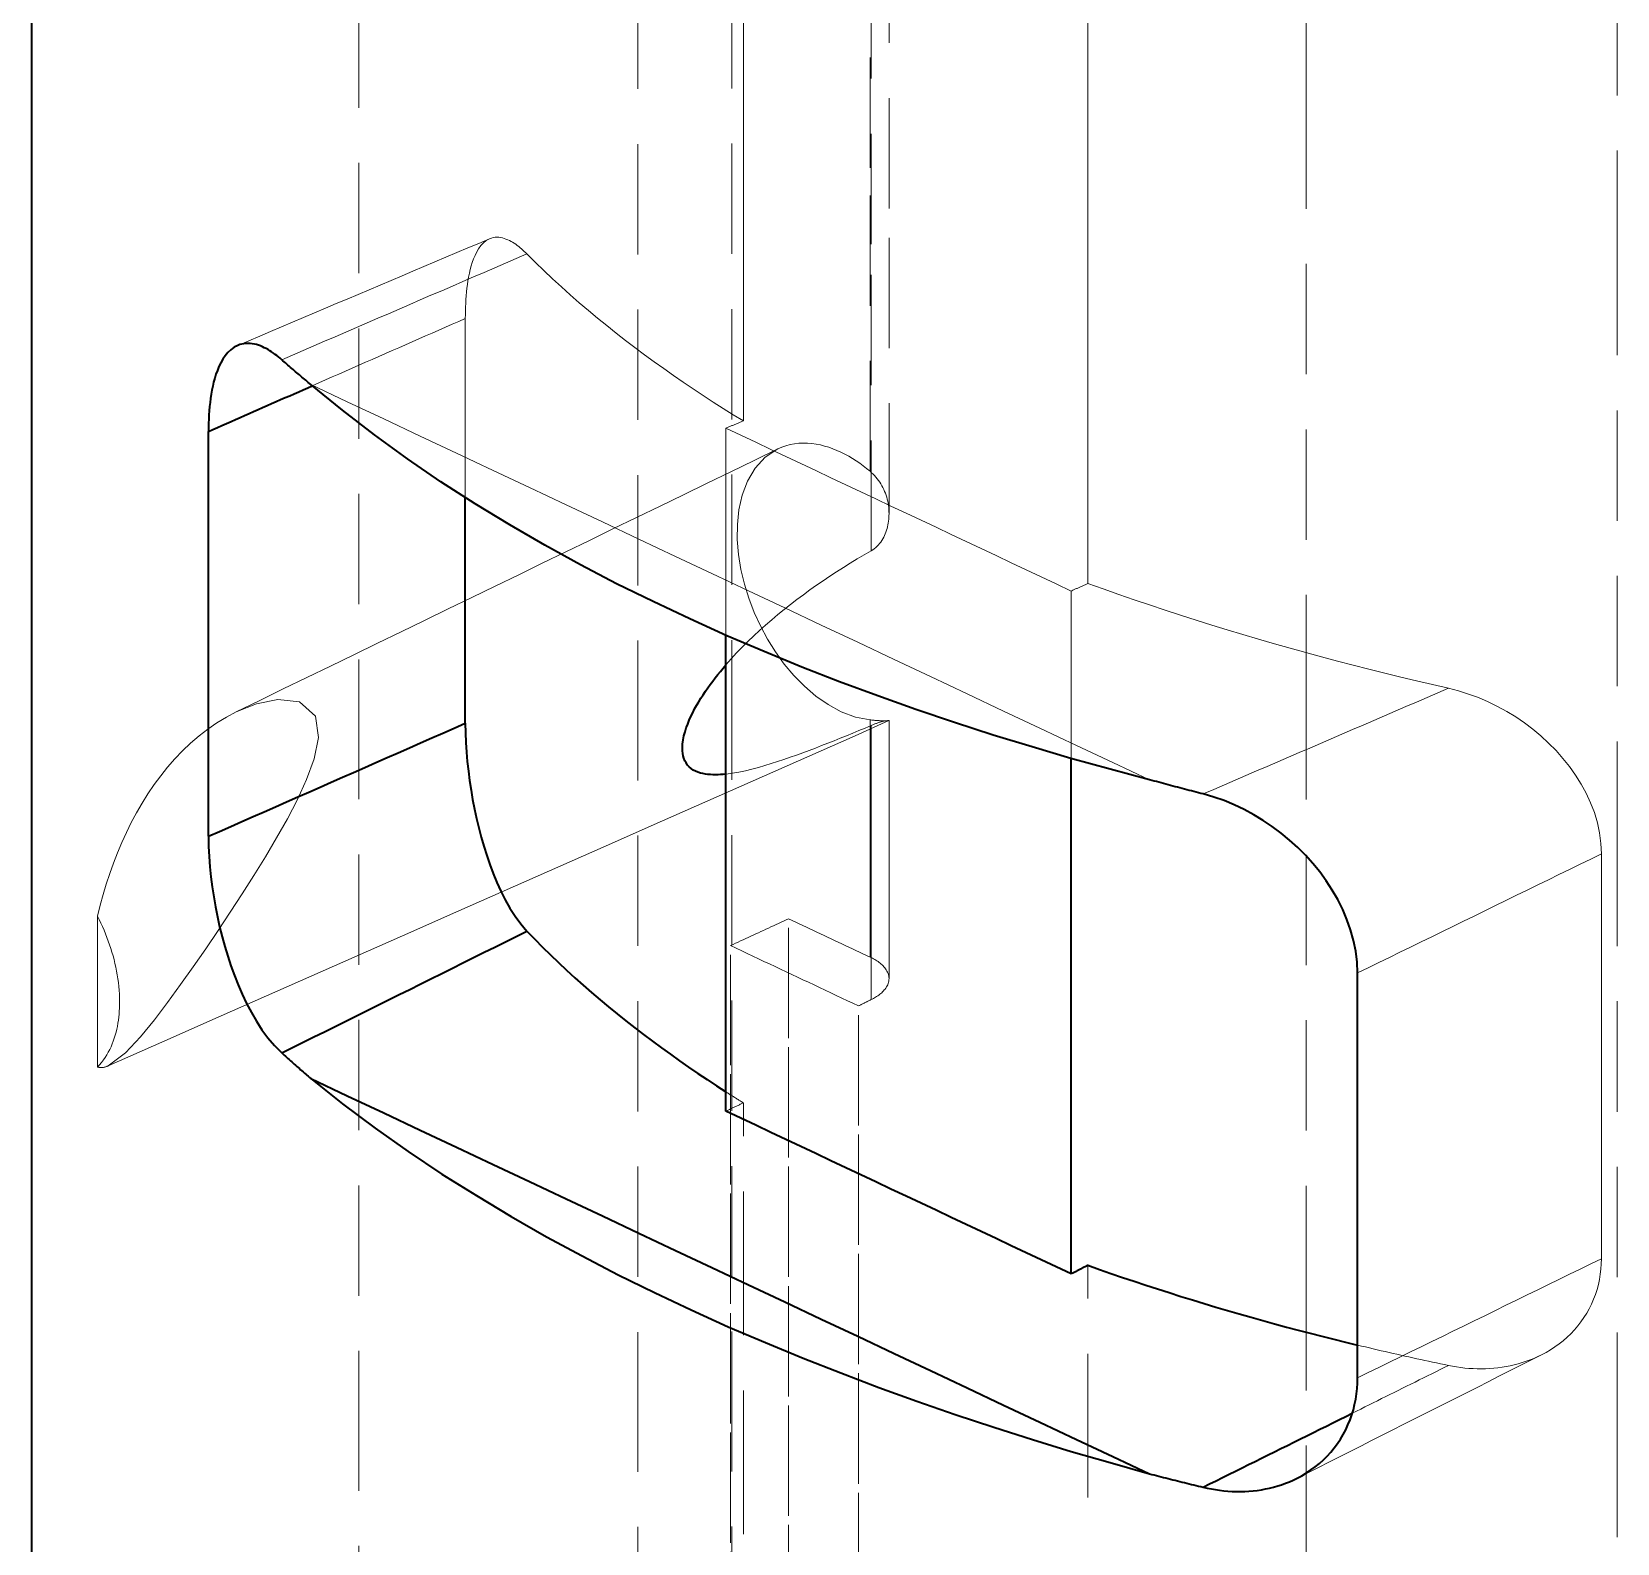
# Model space of a CAD drawing. Header units: millimetres. Extents: x 10 to 410, y 10 to 287.
# Drawn here: x 332.54 to 339.72, y 124.23 to 131.08 of the extents above; entities that cross this region are included whole.
import ezdxf

# ---------------------------------------------------------------- set-up
doc = ezdxf.new("R2010")
doc.units = ezdxf.units.MM
doc.linetypes.add('DASHED', pattern=[0.75, 0.5, -0.25])
doc.layers.add('HIDDEN', color=8, linetype='DASHED', lineweight=18)
doc.layers.add('VISIBLE', color=7, linetype='CONTINUOUS', lineweight=35)

msp = doc.modelspace()

# ---------------------------------------------------------------- linework, layer by layer
at = {"layer": 'HIDDEN'}
for points in [[(335.2841, 105.8921), (335.2841, 109.0253), (335.2841, 112.1586), (335.2841, 115.2918), (335.2841, 118.4251), (335.2841, 121.5583), (335.2841, 124.6916), (335.2841, 127.8248), (335.2841, 130.9581), (335.2841, 134.0913), (335.2841, 137.2246), (335.2841, 140.3578), (335.2841, 143.4911), (335.2841, 146.6243), (335.2841, 149.7576), (335.2841, 152.8908), (335.2841, 156.0241), (335.2841, 159.1573), (335.2841, 162.2906), (335.2841, 165.4238), (335.2841, 168.5571), (335.2841, 171.6903), (335.2841, 174.8236), (335.2841, 177.9568)], [(335.7096, 105.8943), (335.7096, 109.0275), (335.7096, 112.1608), (335.7096, 115.294), (335.7096, 118.4273), (335.7096, 121.5605), (335.7096, 124.6938), (335.7096, 127.827), (335.7096, 130.9603), (335.7096, 134.0935), (335.7096, 137.2268), (335.7096, 140.36), (335.7096, 143.4933), (335.7096, 146.6265), (335.7096, 149.7598), (335.7096, 152.893), (335.7096, 156.0263), (335.7096, 159.1595), (335.7096, 162.2928), (335.7096, 165.426), (335.7096, 168.5593), (335.7096, 171.6925), (335.7096, 174.8258), (335.7096, 177.959)], [(334.0202, 102.6732), (334.0202, 105.8065), (334.0202, 108.9397), (334.0202, 112.073), (334.0202, 115.2062), (334.0202, 118.3395), (334.0202, 121.4728), (334.0202, 124.606), (334.0202, 127.7393), (334.0202, 130.8725), (334.0202, 134.0058), (334.0202, 137.139), (334.0202, 140.2723), (334.0202, 143.4055), (334.0202, 146.5388), (334.0202, 149.672), (334.0202, 152.8053), (334.0202, 155.9385), (334.0202, 159.0718), (334.0202, 162.205), (334.0202, 165.3383), (334.0202, 168.4715), (334.0202, 171.6048), (334.0202, 174.738)], [(338.3128, 106.6119), (338.3128, 109.2894), (338.3128, 111.9669), (338.3128, 114.6444), (338.3128, 117.3219), (338.3128, 119.9994), (338.3128, 122.6769), (338.3128, 125.3544), (338.3128, 128.0319), (338.3128, 130.7094), (338.3128, 133.3869), (338.3128, 136.0644), (338.3128, 138.7419), (338.3128, 141.4194), (338.3128, 144.0969), (338.3128, 146.7744), (338.3128, 149.4519), (338.3128, 152.1294), (338.3128, 154.8069), (338.3128, 157.4844), (338.3128, 160.1619), (338.3128, 162.8395), (338.3128, 165.517), (338.3128, 168.1945)], [(339.7218, 105.9477), (339.7218, 108.6252), (339.7218, 111.3027), (339.7218, 113.9802), (339.7218, 116.6577), (339.7218, 119.3352), (339.7218, 122.0127), (339.7218, 124.6902), (339.7218, 127.3677), (339.7218, 130.0452), (339.7218, 132.7227), (339.7218, 135.4002), (339.7218, 138.0777), (339.7218, 140.7552), (339.7218, 143.4327), (339.7218, 146.1102), (339.7218, 148.7877), (339.7218, 151.4652), (339.7218, 154.1428), (339.7218, 156.8203), (339.7218, 159.4978), (339.7218, 162.1753), (339.7218, 164.8528), (339.7218, 167.5303)], [(336.3362, 129.0919), (336.3362, 130.4671), (336.3362, 131.8423), (336.3362, 133.2175), (336.3362, 134.5928), (336.3362, 135.968), (336.3362, 137.3432), (336.3362, 138.7185), (336.3362, 140.0937), (336.3362, 141.4689), (336.3362, 142.8441), (336.3362, 144.2194), (336.3362, 145.5946), (336.3362, 146.9698), (336.3362, 148.3451), (336.3362, 149.7203), (336.3362, 151.0955), (336.3362, 152.4707), (336.3362, 153.846), (336.3362, 155.2212), (336.3362, 156.5964), (336.3362, 157.9717), (336.3362, 159.3469), (336.3362, 160.7221)], [(336.4222, 128.8999), (336.4222, 130.2834), (336.4222, 131.6668), (336.4222, 133.0502), (336.4222, 134.4337), (336.4222, 135.8171), (336.4222, 137.2005), (336.4222, 138.584), (336.4222, 139.9674), (336.4222, 141.3508), (336.4222, 142.7343), (336.4222, 144.1177), (336.4222, 145.5011), (336.4222, 146.8845), (336.4222, 148.268), (336.4222, 149.6514), (336.4222, 151.0348), (336.4222, 152.4183), (336.4222, 153.8017), (336.4222, 155.1851), (336.4222, 156.5686), (336.4222, 157.952), (336.4222, 159.3354), (336.4222, 160.7189)], [(336.3414, 128.7315), (336.3414, 130.1213), (336.3414, 131.5111), (336.3414, 132.9009), (336.3414, 134.2907), (336.3414, 135.6805), (336.3414, 137.0704), (336.3414, 138.4602), (336.3414, 139.85), (336.3414, 141.2398), (336.3414, 142.6296), (336.3414, 144.0194), (336.3414, 145.4092), (336.3414, 146.7991), (336.3414, 148.1889), (336.3414, 149.5787), (336.3414, 150.9685), (336.3414, 152.3583), (336.3414, 153.7481), (336.3414, 155.138), (336.3414, 156.5278), (336.3414, 157.9176), (336.3414, 159.3074), (336.3414, 160.6972)], [(335.7625, 129.3199), (335.7625, 129.5786), (335.7625, 129.8374), (335.7625, 130.0961), (335.7625, 130.3549), (335.7625, 130.6136), (335.7625, 130.8723), (335.7625, 131.1311), (335.7625, 131.3898), (335.7625, 131.6486), (335.7625, 131.9073), (335.7625, 132.166), (335.7625, 132.4248), (335.7625, 132.6835), (335.7625, 132.9423), (335.7625, 133.201), (335.7625, 133.4597), (335.7625, 133.7185), (335.7625, 133.9772), (335.7625, 134.236), (335.7625, 134.4947), (335.7625, 134.7534), (335.7625, 135.0122), (335.7625, 135.2709)], [(337.3233, 128.5842), (337.3233, 128.8429), (337.3233, 129.1016), (337.3233, 129.3604), (337.3233, 129.6191), (337.3233, 129.8779), (337.3233, 130.1366), (337.3233, 130.3953), (337.3233, 130.6541), (337.3233, 130.9128), (337.3233, 131.1716), (337.3233, 131.4303), (337.3233, 131.689), (337.3233, 131.9478), (337.3233, 132.2065), (337.3233, 132.4653), (337.3233, 132.724), (337.3233, 132.9827), (337.3233, 133.2415), (337.3233, 133.5002), (337.3233, 133.759), (337.3233, 134.0177), (337.3233, 134.2764), (337.3233, 134.5352)], [(334.6127, 130.1458), (334.5631, 130.1248), (334.5135, 130.1038), (334.4639, 130.0828), (334.4143, 130.0618), (334.3647, 130.0407), (334.315, 130.0197), (334.2654, 129.9987), (334.2158, 129.9777), (334.1662, 129.9567), (334.1166, 129.9357), (334.067, 129.9146), (334.0174, 129.8936), (333.9677, 129.8726), (333.9181, 129.8516), (333.8685, 129.8306), (333.8189, 129.8096), (333.7693, 129.7886), (333.7197, 129.7675), (333.6701, 129.7465), (333.6204, 129.7255), (333.5708, 129.7045), (333.5212, 129.6835), (333.4716, 129.6625)], [(334.6127, 130.1458), (334.5977, 130.1377), (334.5844, 130.127), (334.5727, 130.1144), (334.5627, 130.1006), (334.554, 130.0858), (334.5464, 130.0705), (334.5398, 130.0547), (334.5341, 130.0386), (334.5291, 130.0222), (334.5247, 130.0056), (334.5208, 129.989), (334.5175, 129.9722), (334.5146, 129.9553), (334.512, 129.9384), (334.5099, 129.9214), (334.508, 129.9044), (334.5065, 129.8873), (334.5052, 129.8702), (334.5042, 129.8532), (334.5035, 129.8361), (334.5029, 129.8189), (334.5026, 129.8018), (334.5025, 129.7847)], [(334.7819, 130.0767), (334.7759, 130.0827), (334.7698, 130.0885), (334.7637, 130.0942), (334.7574, 130.0998), (334.7509, 130.1052), (334.7444, 130.1105), (334.7377, 130.1156), (334.7309, 130.1205), (334.7239, 130.1252), (334.7168, 130.1297), (334.7095, 130.1339), (334.702, 130.1378), (334.6944, 130.1414), (334.6866, 130.1445), (334.6786, 130.1473), (334.6705, 130.1495), (334.6623, 130.1512), (334.6539, 130.1522), (334.6455, 130.1525), (334.6371, 130.1521), (334.6288, 130.1508), (334.6206, 130.1487), (334.6127, 130.1458)], [(333.6706, 129.5977), (333.7189, 129.6186), (333.7672, 129.6394), (333.8156, 129.6602), (333.8639, 129.681), (333.9122, 129.7019), (333.9605, 129.7227), (334.0088, 129.7435), (334.0571, 129.7643), (334.1055, 129.7852), (334.1538, 129.806), (334.2021, 129.8268), (334.2504, 129.8476), (334.2987, 129.8685), (334.347, 129.8893), (334.3954, 129.9101), (334.4437, 129.9309), (334.492, 129.9518), (334.5403, 129.9726), (334.5886, 129.9934), (334.6369, 130.0142), (334.6853, 130.0351), (334.7336, 130.0559), (334.7819, 130.0767)], [(335.7625, 129.3199), (335.7166, 129.3483), (335.6707, 129.3769), (335.6253, 129.4059), (335.58, 129.4353), (335.5349, 129.4651), (335.4902, 129.4954), (335.4457, 129.5258), (335.4016, 129.557), (335.3576, 129.5884), (335.3141, 129.6203), (335.2709, 129.6526), (335.2278, 129.6852), (335.1854, 129.7185), (335.1431, 129.7521), (335.1013, 129.7862), (335.0599, 129.8209), (335.0187, 129.8559), (334.9782, 129.8915), (334.938, 129.9276), (334.8981, 129.964), (334.859, 130.0012), (334.8203, 130.0387), (334.7819, 130.0767)], [(333.809, 129.4796), (333.8392, 129.4929), (333.8693, 129.5061), (333.8995, 129.5194), (333.9296, 129.5327), (333.9598, 129.5459), (333.99, 129.5592), (334.0201, 129.5725), (334.0503, 129.5857), (334.0804, 129.599), (334.1106, 129.6123), (334.1407, 129.6255), (334.1709, 129.6388), (334.201, 129.652), (334.2312, 129.6653), (334.2613, 129.6786), (334.2915, 129.6918), (334.3216, 129.7051), (334.3518, 129.7184), (334.3819, 129.7316), (334.4121, 129.7449), (334.4422, 129.7582), (334.4724, 129.7714), (334.5025, 129.7847)], [(334.5025, 128.9716), (334.5025, 129.0069), (334.5025, 129.0423), (334.5025, 129.0776), (334.5025, 129.113), (334.5025, 129.1483), (334.5025, 129.1837), (334.5025, 129.219), (334.5025, 129.2544), (334.5025, 129.2897), (334.5025, 129.3251), (334.5025, 129.3605), (334.5025, 129.3958), (334.5025, 129.4312), (334.5025, 129.4665), (334.5025, 129.5019), (334.5025, 129.5372), (334.5025, 129.5726), (334.5025, 129.6079), (334.5025, 129.6433), (334.5025, 129.6786), (334.5025, 129.714), (334.5025, 129.7494), (334.5025, 129.7847)], [(333.8026, 129.4851), (333.9678, 129.4072), (334.1329, 129.3294), (334.2981, 129.2515), (334.4633, 129.1736), (334.6285, 129.0958), (334.7937, 129.0179), (334.9589, 128.9401), (335.124, 128.8622), (335.2892, 128.7843), (335.4544, 128.7065), (335.6196, 128.6286), (335.7848, 128.5507), (335.95, 128.4729), (336.1151, 128.395), (336.2803, 128.3171), (336.4455, 128.2393), (336.6107, 128.1614), (336.7759, 128.0835), (336.9411, 128.0057), (337.1062, 127.9278), (337.2714, 127.85), (337.4366, 127.7721), (337.6018, 127.6942)], [(335.7625, 129.3199), (335.759, 129.3185), (335.7555, 129.3171), (335.752, 129.3157), (335.7485, 129.3143), (335.7451, 129.3129), (335.7416, 129.3115), (335.7381, 129.31), (335.7346, 129.3086), (335.7311, 129.3072), (335.7276, 129.3058), (335.7242, 129.3044), (335.7207, 129.303), (335.7172, 129.3016), (335.7137, 129.3002), (335.7102, 129.2988), (335.7068, 129.2974), (335.7033, 129.296), (335.6998, 129.2946), (335.6963, 129.2932), (335.6928, 129.2918), (335.6893, 129.2903), (335.6859, 129.2889), (335.6824, 129.2875)], [(335.6824, 129.2875), (335.7505, 129.2554), (335.8185, 129.2234), (335.8866, 129.1913), (335.9547, 129.1592), (336.0227, 129.1271), (336.0908, 129.095), (336.1589, 129.0629), (336.2269, 129.0308), (336.295, 128.9988), (336.3631, 128.9667), (336.4311, 128.9346), (336.4992, 128.9025), (336.5673, 128.8704), (336.6354, 128.8383), (336.7034, 128.8062), (336.7715, 128.7741), (336.8396, 128.7421), (336.9076, 128.71), (336.9757, 128.6779), (337.0438, 128.6458), (337.1118, 128.6137), (337.1799, 128.5816), (337.248, 128.5495)], [(335.6824, 128.3484), (335.6824, 128.3892), (335.6824, 128.43), (335.6824, 128.4709), (335.6824, 128.5117), (335.6824, 128.5525), (335.6824, 128.5934), (335.6824, 128.6342), (335.6824, 128.675), (335.6824, 128.7159), (335.6824, 128.7567), (335.6824, 128.7975), (335.6824, 128.8384), (335.6824, 128.8792), (335.6824, 128.92), (335.6824, 128.9609), (335.6824, 129.0017), (335.6824, 129.0425), (335.6824, 129.0834), (335.6824, 129.1242), (335.6824, 129.165), (335.6824, 129.2059), (335.6824, 129.2467), (335.6824, 129.2875)], [(333.4642, 128.0019), (333.5709, 128.0537), (333.6777, 128.1055), (333.7844, 128.1573), (333.8911, 128.2091), (333.9978, 128.2608), (334.1045, 128.3126), (334.2112, 128.3644), (334.3179, 128.4162), (334.4246, 128.468), (334.5313, 128.5198), (334.638, 128.5716), (334.7447, 128.6234), (334.8514, 128.6752), (334.9581, 128.727), (335.0648, 128.7788), (335.1715, 128.8305), (335.2782, 128.8823), (335.3849, 128.9341), (335.4916, 128.9859), (335.5983, 129.0377), (335.705, 129.0895), (335.8117, 129.1413), (335.9184, 129.1931)], [(336.3362, 127.9654), (336.2696, 127.9784), (336.206, 128.0022), (336.1462, 128.0346), (336.0906, 128.0736), (336.039, 128.1178), (335.9914, 128.1664), (335.9477, 128.2184), (335.9078, 128.2735), (335.8718, 128.3311), (335.8395, 128.391), (335.8112, 128.4528), (335.7869, 128.5163), (335.7667, 128.5812), (335.751, 128.6473), (335.7402, 128.7144), (335.7346, 128.7822), (335.735, 128.8501), (335.7421, 128.9177), (335.7571, 128.984), (335.7812, 129.0475), (335.8158, 129.1059), (335.8618, 129.1558), (335.9184, 129.1931)], [(335.9184, 129.1931), (335.9365, 129.201), (335.9552, 129.2076), (335.9742, 129.2127), (335.9937, 129.2164), (336.0133, 129.2187), (336.033, 129.2196), (336.0528, 129.2193), (336.0725, 129.2177), (336.092, 129.215), (336.1114, 129.2112), (336.1306, 129.2064), (336.1495, 129.2007), (336.1682, 129.1941), (336.1865, 129.1867), (336.2045, 129.1785), (336.2221, 129.1697), (336.2395, 129.1602), (336.2565, 129.1501), (336.2731, 129.1394), (336.2894, 129.1282), (336.3053, 129.1166), (336.3209, 129.1044), (336.3362, 129.0919)], [(336.4222, 128.8999), (336.422, 128.9094), (336.4215, 128.9188), (336.4207, 128.9282), (336.4195, 128.9376), (336.418, 128.9469), (336.4162, 128.9561), (336.4141, 128.9653), (336.4116, 128.9744), (336.4088, 128.9835), (336.4057, 128.9924), (336.4022, 129.0011), (336.3984, 129.0098), (336.3943, 129.0183), (336.3899, 129.0266), (336.3851, 129.0348), (336.38, 129.0427), (336.3746, 129.0505), (336.3689, 129.058), (336.363, 129.0653), (336.3567, 129.0723), (336.3501, 129.0791), (336.3433, 129.0856), (336.3362, 129.0919)], [(336.3414, 128.7315), (336.3487, 128.7359), (336.3556, 128.7408), (336.3622, 128.7462), (336.3684, 128.752), (336.3743, 128.7581), (336.3798, 128.7646), (336.3849, 128.7714), (336.3896, 128.7784), (336.394, 128.7857), (336.3981, 128.7932), (336.4018, 128.8008), (336.4051, 128.8086), (336.4082, 128.8166), (336.4109, 128.8246), (336.4133, 128.8328), (336.4154, 128.841), (336.4172, 128.8493), (336.4187, 128.8576), (336.42, 128.866), (336.4209, 128.8745), (336.4216, 128.883), (336.422, 128.8914), (336.4222, 128.8999)], [(335.6824, 128.2143), (335.7066, 128.2417), (335.7314, 128.2686), (335.7568, 128.2949), (335.7827, 128.3208), (335.8091, 128.3461), (335.836, 128.371), (335.8632, 128.3954), (335.8909, 128.4194), (335.9189, 128.4429), (335.9472, 128.466), (335.976, 128.4887), (336.005, 128.511), (336.0343, 128.5329), (336.0639, 128.5544), (336.0938, 128.5755), (336.1239, 128.5963), (336.1543, 128.6166), (336.185, 128.6367), (336.2158, 128.6563), (336.2469, 128.6756), (336.2782, 128.6946), (336.3097, 128.7132), (336.3414, 128.7315)], [(337.248, 128.5495), (337.2512, 128.551), (337.2545, 128.5526), (337.2578, 128.5541), (337.2611, 128.5556), (337.2643, 128.5571), (337.2676, 128.5586), (337.2709, 128.5601), (337.2742, 128.5616), (337.2774, 128.5631), (337.2807, 128.5646), (337.284, 128.5661), (337.2873, 128.5676), (337.2905, 128.5691), (337.2938, 128.5706), (337.2971, 128.5721), (337.3004, 128.5736), (337.3036, 128.5751), (337.3069, 128.5766), (337.3102, 128.5781), (337.3135, 128.5796), (337.3167, 128.5811), (337.32, 128.5826), (337.3233, 128.5842)], [(337.248, 127.7903), (337.248, 127.8234), (337.248, 127.8564), (337.248, 127.8894), (337.248, 127.9224), (337.248, 127.9554), (337.248, 127.9884), (337.248, 128.0214), (337.248, 128.0544), (337.248, 128.0874), (337.248, 128.1204), (337.248, 128.1534), (337.248, 128.1864), (337.248, 128.2195), (337.248, 128.2525), (337.248, 128.2855), (337.248, 128.3185), (337.248, 128.3515), (337.248, 128.3845), (337.248, 128.4175), (337.248, 128.4505), (337.248, 128.4835), (337.248, 128.5165), (337.248, 128.5495)], [(338.9568, 128.1088), (338.8847, 128.1254), (338.8126, 128.1421), (338.7406, 128.1593), (338.6687, 128.1769), (338.5968, 128.1947), (338.5251, 128.2131), (338.4535, 128.2317), (338.382, 128.2508), (338.3105, 128.2702), (338.2392, 128.2899), (338.168, 128.3102), (338.0969, 128.3307), (338.0259, 128.3517), (337.955, 128.3731), (337.8843, 128.3947), (337.8137, 128.417), (337.7432, 128.4396), (337.6728, 128.4626), (337.6026, 128.4861), (337.5326, 128.5099), (337.4627, 128.5343), (337.3929, 128.5591), (337.3233, 128.5842)], [(337.8455, 127.6298), (337.8938, 127.6506), (337.9421, 127.6714), (337.9905, 127.6922), (338.0388, 127.7131), (338.0871, 127.7339), (338.1354, 127.7547), (338.1837, 127.7755), (338.232, 127.7964), (338.2804, 127.8172), (338.3287, 127.838), (338.377, 127.8589), (338.4253, 127.8797), (338.4736, 127.9005), (338.5219, 127.9213), (338.5703, 127.9422), (338.6186, 127.963), (338.6669, 127.9838), (338.7152, 128.0046), (338.7635, 128.0255), (338.8118, 128.0463), (338.8602, 128.0671), (338.9085, 128.0879), (338.9568, 128.1088)], [(339.6498, 127.3584), (339.6477, 127.4059), (339.6414, 127.4531), (339.6314, 127.4996), (339.6178, 127.5452), (339.6009, 127.5897), (339.5809, 127.6329), (339.5582, 127.6748), (339.533, 127.7151), (339.5055, 127.7539), (339.4758, 127.7912), (339.4442, 127.8267), (339.4108, 127.8606), (339.3757, 127.8928), (339.3391, 127.9232), (339.3011, 127.9519), (339.2617, 127.9786), (339.2211, 128.0035), (339.1794, 128.0265), (339.1367, 128.0474), (339.0929, 128.0662), (339.0483, 128.0828), (339.0029, 128.097), (338.9568, 128.1088)], [(333.4642, 128.0019), (333.5565, 128.0386), (333.6537, 128.0578), (333.7517, 128.0472), (333.824, 127.983), (333.8375, 127.8857), (333.8177, 127.7885), (333.7837, 127.6953), (333.7422, 127.605), (333.6964, 127.5169), (333.6476, 127.4304), (333.5969, 127.345), (333.5447, 127.2605), (333.4913, 127.1767), (333.4371, 127.0935), (333.382, 127.0108), (333.3263, 126.9286), (333.2698, 126.8469), (333.2124, 126.7658), (333.1539, 126.6855), (333.0937, 126.6065), (333.031, 126.5294), (332.9635, 126.4566), (332.8843, 126.3975)], [(332.8354, 127.0765), (332.8477, 127.1252), (332.8611, 127.1736), (332.8756, 127.2216), (332.8914, 127.2693), (332.9083, 127.3165), (332.9265, 127.3633), (332.9459, 127.4096), (332.9668, 127.4553), (332.989, 127.5003), (333.0126, 127.5446), (333.0377, 127.5881), (333.0644, 127.6306), (333.0926, 127.6721), (333.1224, 127.7125), (333.1538, 127.7517), (333.1869, 127.7894), (333.2216, 127.8257), (333.258, 127.8603), (333.296, 127.893), (333.3357, 127.9238), (333.377, 127.9524), (333.4198, 127.9785), (333.4642, 128.0019)], [(332.8843, 126.3975), (333.0381, 126.4655), (333.1919, 126.5335), (333.3457, 126.6015), (333.4995, 126.6696), (333.6533, 126.7376), (333.8072, 126.8056), (333.961, 126.8736), (334.1148, 126.9416), (334.2686, 127.0097), (334.4224, 127.0777), (334.5762, 127.1457), (334.73, 127.2137), (334.8838, 127.2817), (335.0376, 127.3498), (335.1915, 127.4178), (335.3453, 127.4858), (335.4991, 127.5538), (335.6529, 127.6219), (335.8067, 127.6899), (335.9605, 127.7579), (336.1143, 127.8259), (336.2681, 127.8939), (336.4219, 127.962)], [(336.3362, 127.9654), (336.3399, 127.9651), (336.3436, 127.9647), (336.3474, 127.9644), (336.3511, 127.964), (336.3548, 127.9637), (336.3585, 127.9634), (336.3623, 127.9631), (336.366, 127.9628), (336.3697, 127.9625), (336.3735, 127.9622), (336.3772, 127.962), (336.3809, 127.9618), (336.3846, 127.9616), (336.3884, 127.9614), (336.3921, 127.9612), (336.3958, 127.9611), (336.3996, 127.961), (336.4033, 127.9609), (336.4071, 127.9609), (336.4108, 127.9609), (336.4145, 127.9611), (336.4183, 127.9613), (336.4219, 127.962)], [(336.3362, 126.8908), (336.3362, 126.9375), (336.3362, 126.9842), (336.3362, 127.031), (336.3362, 127.0777), (336.3362, 127.1244), (336.3362, 127.1711), (336.3362, 127.2179), (336.3362, 127.2646), (336.3362, 127.3113), (336.3362, 127.358), (336.3362, 127.4047), (336.3362, 127.4515), (336.3362, 127.4982), (336.3362, 127.5449), (336.3362, 127.5916), (336.3362, 127.6384), (336.3362, 127.6851), (336.3362, 127.7318), (336.3362, 127.7785), (336.3362, 127.8252), (336.3362, 127.872), (336.3362, 127.9187), (336.3362, 127.9654)], [(336.4222, 127.9622), (336.4186, 127.9625), (336.4149, 127.9623), (336.4113, 127.9619), (336.4077, 127.9613), (336.4041, 127.9607), (336.4005, 127.96), (336.3969, 127.9592), (336.3933, 127.9584), (336.3898, 127.9575), (336.3862, 127.9565), (336.3827, 127.9555), (336.3792, 127.9545), (336.3757, 127.9534), (336.3722, 127.9522), (336.3688, 127.9511), (336.3653, 127.9498), (336.3619, 127.9486), (336.3584, 127.9473), (336.355, 127.946), (336.3516, 127.9447), (336.3482, 127.9433), (336.3448, 127.9419), (336.3414, 127.9405)], [(336.4219, 127.962), (336.422, 127.962), (336.422, 127.962), (336.422, 127.962), (336.422, 127.962), (336.422, 127.962), (336.422, 127.962), (336.422, 127.962), (336.422, 127.962), (336.422, 127.962), (336.4221, 127.962), (336.4221, 127.962), (336.4221, 127.962), (336.4221, 127.9621), (336.4221, 127.9621), (336.4221, 127.9621), (336.4221, 127.9621), (336.4221, 127.9621), (336.4221, 127.9621), (336.4221, 127.9621), (336.4222, 127.9621), (336.4222, 127.9621), (336.4222, 127.9621), (336.4222, 127.9622)], [(336.4222, 126.7932), (336.4222, 126.844), (336.4222, 126.8949), (336.4222, 126.9457), (336.4222, 126.9965), (336.4222, 127.0473), (336.4222, 127.0982), (336.4222, 127.149), (336.4222, 127.1998), (336.4222, 127.2506), (336.4222, 127.3014), (336.4222, 127.3523), (336.4222, 127.4031), (336.4222, 127.4539), (336.4222, 127.5047), (336.4222, 127.5556), (336.4222, 127.6064), (336.4222, 127.6572), (336.4222, 127.708), (336.4222, 127.7589), (336.4222, 127.8097), (336.4222, 127.8605), (336.4222, 127.9113), (336.4222, 127.9622)], [(336.3414, 127.9405), (336.3135, 127.9287), (336.2855, 127.9171), (336.2575, 127.9055), (336.2295, 127.8939), (336.2014, 127.8825), (336.1733, 127.8712), (336.1452, 127.86), (336.117, 127.8489), (336.0887, 127.838), (336.0604, 127.8272), (336.032, 127.8166), (336.0035, 127.8062), (335.975, 127.7961), (335.9463, 127.7862), (335.9176, 127.7766), (335.8887, 127.7673), (335.8597, 127.7585), (335.8306, 127.7501), (335.8013, 127.7423), (335.7719, 127.7352), (335.7422, 127.7289), (335.7124, 127.7236), (335.6824, 127.7195)], [(336.3414, 126.6982), (336.3414, 126.7522), (336.3414, 126.8062), (336.3414, 126.8602), (336.3414, 126.9142), (336.3414, 126.9682), (336.3414, 127.0222), (336.3414, 127.0763), (336.3414, 127.1303), (336.3414, 127.1843), (336.3414, 127.2383), (336.3414, 127.2923), (336.3414, 127.3463), (336.3414, 127.4004), (336.3414, 127.4544), (336.3414, 127.5084), (336.3414, 127.5624), (336.3414, 127.6164), (336.3414, 127.6704), (336.3414, 127.7244), (336.3414, 127.7785), (336.3414, 127.8325), (336.3414, 127.8865), (336.3414, 127.9405)], [(338.5449, 126.8186), (338.5929, 126.842), (338.6409, 126.8655), (338.689, 126.889), (338.737, 126.9124), (338.7851, 126.9359), (338.8331, 126.9594), (338.8811, 126.9829), (338.9292, 127.0063), (338.9772, 127.0298), (339.0253, 127.0533), (339.0733, 127.0767), (339.1213, 127.1002), (339.1694, 127.1237), (339.2174, 127.1472), (339.2655, 127.1706), (339.3135, 127.1941), (339.3615, 127.2176), (339.4096, 127.241), (339.4576, 127.2645), (339.5057, 127.288), (339.5537, 127.3114), (339.6018, 127.3349), (339.6498, 127.3584)], [(339.6498, 125.524), (339.6498, 125.6038), (339.6498, 125.6835), (339.6498, 125.7633), (339.6498, 125.843), (339.6498, 125.9228), (339.6498, 126.0025), (339.6498, 126.0823), (339.6498, 126.1621), (339.6498, 126.2418), (339.6498, 126.3216), (339.6498, 126.4013), (339.6498, 126.4811), (339.6498, 126.5608), (339.6498, 126.6406), (339.6498, 126.7203), (339.6498, 126.8001), (339.6498, 126.8799), (339.6498, 126.9596), (339.6498, 127.0394), (339.6498, 127.1191), (339.6498, 127.1989), (339.6498, 127.2786), (339.6498, 127.3584)], [(332.8354, 126.3931), (332.8354, 126.4228), (332.8354, 126.4525), (332.8354, 126.4823), (332.8354, 126.512), (332.8354, 126.5417), (332.8354, 126.5714), (332.8354, 126.6011), (332.8354, 126.6308), (332.8354, 126.6605), (332.8354, 126.6902), (332.8354, 126.72), (332.8354, 126.7497), (332.8354, 126.7794), (332.8354, 126.8091), (332.8354, 126.8388), (332.8354, 126.8685), (332.8354, 126.8982), (332.8354, 126.9279), (332.8354, 126.9577), (332.8354, 126.9874), (332.8354, 127.0171), (332.8354, 127.0468), (332.8354, 127.0765)], [(332.8354, 127.0765), (332.8433, 127.0608), (332.851, 127.0449), (332.8584, 127.0288), (332.8655, 127.0127), (332.8722, 126.9964), (332.8787, 126.98), (332.8849, 126.9634), (332.8907, 126.9468), (332.8963, 126.93), (332.9015, 126.9132), (332.9063, 126.8962), (332.9109, 126.8792), (332.9151, 126.862), (332.919, 126.8448), (332.9225, 126.8275), (332.9256, 126.8102), (332.9283, 126.7927), (332.9307, 126.7752), (332.9327, 126.7577), (332.9342, 126.7401), (332.9354, 126.7225), (332.936, 126.7049), (332.9363, 126.6872)], [(335.7043, 126.9427), (335.7157, 126.948), (335.7272, 126.9533), (335.7386, 126.9586), (335.75, 126.9639), (335.7615, 126.9692), (335.7729, 126.9745), (335.7844, 126.9798), (335.7958, 126.9851), (335.8072, 126.9904), (335.8187, 126.9957), (335.8301, 127.001), (335.8416, 127.0063), (335.853, 127.0116), (335.8644, 127.0169), (335.8759, 127.0222), (335.8873, 127.0275), (335.8988, 127.0328), (335.9102, 127.0381), (335.9216, 127.0434), (335.9331, 127.0487), (335.9445, 127.054), (335.956, 127.0593), (335.9674, 127.0646)], [(335.9674, 114.6171), (335.9674, 115.1583), (335.9674, 115.6995), (335.9674, 116.2407), (335.9674, 116.7819), (335.9674, 117.3231), (335.9674, 117.8643), (335.9674, 118.4055), (335.9674, 118.9467), (335.9674, 119.4879), (335.9674, 120.0291), (335.9674, 120.5703), (335.9674, 121.1115), (335.9674, 121.6527), (335.9674, 122.1939), (335.9674, 122.7351), (335.9674, 123.2763), (335.9674, 123.8175), (335.9674, 124.3587), (335.9674, 124.8999), (335.9674, 125.4411), (335.9674, 125.9823), (335.9674, 126.5235), (335.9674, 127.0646)], [(335.9674, 127.0646), (335.9834, 127.0571), (335.9995, 127.0495), (336.0155, 127.042), (336.0315, 127.0344), (336.0476, 127.0269), (336.0636, 127.0193), (336.0796, 127.0117), (336.0957, 127.0042), (336.1117, 126.9966), (336.1277, 126.9891), (336.1438, 126.9815), (336.1598, 126.9739), (336.1759, 126.9664), (336.1919, 126.9588), (336.2079, 126.9513), (336.224, 126.9437), (336.24, 126.9362), (336.256, 126.9286), (336.2721, 126.921), (336.2881, 126.9135), (336.3041, 126.9059), (336.3202, 126.8984), (336.3362, 126.8908)], [(335.7043, 114.4951), (335.7043, 115.0363), (335.7043, 115.5775), (335.7043, 116.1187), (335.7043, 116.6599), (335.7043, 117.2011), (335.7043, 117.7423), (335.7043, 118.2835), (335.7043, 118.8247), (335.7043, 119.3659), (335.7043, 119.9071), (335.7043, 120.4483), (335.7043, 120.9895), (335.7043, 121.5307), (335.7043, 122.0719), (335.7043, 122.6131), (335.7043, 123.1543), (335.7043, 123.6955), (335.7043, 124.2367), (335.7043, 124.7779), (335.7043, 125.3191), (335.7043, 125.8603), (335.7043, 126.4015), (335.7043, 126.9427)], [(335.7043, 126.9427), (335.7295, 126.9308), (335.7547, 126.9189), (335.7799, 126.907), (335.8051, 126.8951), (335.8303, 126.8833), (335.8555, 126.8714), (335.8807, 126.8595), (335.9059, 126.8476), (335.9311, 126.8357), (335.9563, 126.8239), (335.9815, 126.812), (336.0068, 126.8001), (336.032, 126.7882), (336.0572, 126.7763), (336.0824, 126.7644), (336.1076, 126.7526), (336.1328, 126.7407), (336.158, 126.7288), (336.1832, 126.7169), (336.2084, 126.705), (336.2336, 126.6932), (336.2588, 126.6813), (336.284, 126.6694)], [(336.4222, 126.7932), (336.4219, 126.7992), (336.4211, 126.8051), (336.4198, 126.8109), (336.4179, 126.8165), (336.4157, 126.822), (336.413, 126.8274), (336.41, 126.8325), (336.4067, 126.8374), (336.4031, 126.8422), (336.3992, 126.8467), (336.3951, 126.851), (336.3909, 126.8552), (336.3864, 126.8592), (336.3819, 126.863), (336.3772, 126.8666), (336.3723, 126.8701), (336.3674, 126.8735), (336.3624, 126.8767), (336.3573, 126.8797), (336.3521, 126.8827), (336.3469, 126.8855), (336.3416, 126.8882), (336.3362, 126.8908)], [(336.3414, 126.6982), (336.3465, 126.7007), (336.3515, 126.7034), (336.3565, 126.7062), (336.3614, 126.7091), (336.3662, 126.7122), (336.371, 126.7154), (336.3756, 126.7187), (336.3802, 126.7221), (336.3846, 126.7257), (336.3889, 126.7294), (336.3931, 126.7333), (336.3971, 126.7374), (336.4009, 126.7416), (336.4045, 126.746), (336.4078, 126.7506), (336.4109, 126.7554), (336.4137, 126.7604), (336.4162, 126.7655), (336.4183, 126.7708), (336.4199, 126.7763), (336.4212, 126.7819), (336.4219, 126.7875), (336.4222, 126.7932)], [(332.9363, 126.6872), (332.9361, 126.6734), (332.9357, 126.6595), (332.9349, 126.6457), (332.9338, 126.6318), (332.9324, 126.618), (332.9307, 126.6043), (332.9286, 126.5906), (332.9261, 126.5769), (332.9232, 126.5634), (332.92, 126.5499), (332.9163, 126.5365), (332.9122, 126.5232), (332.9077, 126.5101), (332.9027, 126.4972), (332.8973, 126.4844), (332.8913, 126.4719), (332.8849, 126.4596), (332.878, 126.4476), (332.8705, 126.4359), (332.8625, 126.4246), (332.854, 126.4136), (332.8449, 126.4031), (332.8354, 126.3931)], [(336.3414, 126.6982), (336.3389, 126.6969), (336.3364, 126.6957), (336.3339, 126.6944), (336.3314, 126.6932), (336.3289, 126.6919), (336.3264, 126.6907), (336.3239, 126.6894), (336.3214, 126.6882), (336.3189, 126.687), (336.3164, 126.6857), (336.3139, 126.6845), (336.3114, 126.6832), (336.3089, 126.682), (336.3065, 126.6807), (336.304, 126.6795), (336.3015, 126.6782), (336.299, 126.6769), (336.2965, 126.6757), (336.294, 126.6744), (336.2915, 126.6732), (336.289, 126.6719), (336.2865, 126.6707), (336.284, 126.6694)], [(336.284, 114.2218), (336.284, 114.763), (336.284, 115.3042), (336.284, 115.8454), (336.284, 116.3866), (336.284, 116.9278), (336.284, 117.469), (336.284, 118.0102), (336.284, 118.5514), (336.284, 119.0926), (336.284, 119.6338), (336.284, 120.175), (336.284, 120.7162), (336.284, 121.2574), (336.284, 121.7986), (336.284, 122.3398), (336.284, 122.881), (336.284, 123.4222), (336.284, 123.9634), (336.284, 124.5046), (336.284, 125.0458), (336.284, 125.587), (336.284, 126.1282), (336.284, 126.6694)], [(332.8843, 126.3975), (332.8823, 126.3966), (332.8803, 126.3958), (332.8782, 126.395), (332.8761, 126.3942), (332.8741, 126.3935), (332.872, 126.3929), (332.8698, 126.3923), (332.8677, 126.3917), (332.8656, 126.3913), (332.8634, 126.3908), (332.8613, 126.3905), (332.8591, 126.3902), (332.8569, 126.39), (332.8547, 126.3899), (332.8525, 126.3899), (332.8503, 126.3899), (332.8481, 126.3901), (332.8459, 126.3903), (332.8438, 126.3907), (332.8416, 126.3912), (332.8395, 126.3917), (332.8374, 126.3924), (332.8354, 126.3931)], [(335.6824, 126.2805), (335.6859, 126.2782), (335.6893, 126.276), (335.6928, 126.2738), (335.6963, 126.2716), (335.6997, 126.2694), (335.7032, 126.2672), (335.7067, 126.265), (335.7102, 126.2628), (335.7136, 126.2606), (335.7171, 126.2584), (335.7206, 126.2562), (335.7241, 126.254), (335.7276, 126.2518), (335.731, 126.2496), (335.7345, 126.2475), (335.738, 126.2453), (335.7415, 126.2431), (335.745, 126.2409), (335.7485, 126.2387), (335.752, 126.2366), (335.7555, 126.2344), (335.759, 126.2322), (335.7625, 126.2301)], [(335.6824, 126.1926), (335.6859, 126.1943), (335.6893, 126.1959), (335.6928, 126.1975), (335.6963, 126.1991), (335.6998, 126.2008), (335.7033, 126.2024), (335.7068, 126.204), (335.7102, 126.2057), (335.7137, 126.2073), (335.7172, 126.2089), (335.7207, 126.2105), (335.7242, 126.2122), (335.7276, 126.2138), (335.7311, 126.2154), (335.7346, 126.217), (335.7381, 126.2187), (335.7416, 126.2203), (335.7451, 126.2219), (335.7485, 126.2236), (335.752, 126.2252), (335.7555, 126.2268), (335.759, 126.2284), (335.7625, 126.2301)], [(335.7625, 105.5004), (335.7625, 106.4017), (335.7625, 107.303), (335.7625, 108.2043), (335.7625, 109.1056), (335.7625, 110.0069), (335.7625, 110.9082), (335.7625, 111.8094), (335.7625, 112.7107), (335.7625, 113.612), (335.7625, 114.5133), (335.7625, 115.4146), (335.7625, 116.3159), (335.7625, 117.2172), (335.7625, 118.1185), (335.7625, 119.0198), (335.7625, 119.921), (335.7625, 120.8223), (335.7625, 121.7236), (335.7625, 122.6249), (335.7625, 123.5262), (335.7625, 124.4275), (335.7625, 125.3288), (335.7625, 126.2301)], [(338.5449, 124.9842), (338.5929, 125.0077), (338.6409, 125.0311), (338.689, 125.0546), (338.737, 125.0781), (338.7851, 125.1015), (338.8331, 125.125), (338.8811, 125.1485), (338.9292, 125.172), (338.9772, 125.1954), (339.0253, 125.2189), (339.0733, 125.2424), (339.1213, 125.2658), (339.1694, 125.2893), (339.2174, 125.3128), (339.2655, 125.3363), (339.3135, 125.3597), (339.3615, 125.3832), (339.4096, 125.4067), (339.4576, 125.4301), (339.5057, 125.4536), (339.5537, 125.4771), (339.6018, 125.5005), (339.6498, 125.524)], [(339.3781, 125.0883), (339.3989, 125.0994), (339.4192, 125.1113), (339.4389, 125.1242), (339.458, 125.1379), (339.4765, 125.1525), (339.4943, 125.168), (339.5113, 125.1843), (339.5275, 125.2013), (339.5428, 125.2192), (339.5573, 125.2378), (339.5708, 125.257), (339.5833, 125.277), (339.5948, 125.2975), (339.6053, 125.3186), (339.6147, 125.3402), (339.623, 125.3622), (339.6301, 125.3846), (339.6362, 125.4074), (339.6411, 125.4304), (339.6449, 125.4536), (339.6476, 125.477), (339.6493, 125.5005), (339.6498, 125.524)], [(337.3233, 104.7647), (337.3233, 105.666), (337.3233, 106.5673), (337.3233, 107.4685), (337.3233, 108.3698), (337.3233, 109.2711), (337.3233, 110.1724), (337.3233, 111.0737), (337.3233, 111.975), (337.3233, 112.8763), (337.3233, 113.7776), (337.3233, 114.6789), (337.3233, 115.5801), (337.3233, 116.4814), (337.3233, 117.3827), (337.3233, 118.284), (337.3233, 119.1853), (337.3233, 120.0866), (337.3233, 120.9879), (337.3233, 121.8892), (337.3233, 122.7905), (337.3233, 123.6917), (337.3233, 124.593), (337.3233, 125.4943)], [(339.3781, 125.0883), (339.33, 125.064), (339.2819, 125.0397), (339.2337, 125.0154), (339.1856, 124.9911), (339.1375, 124.9668), (339.0893, 124.9425), (339.0412, 124.9182), (338.9931, 124.8939), (338.9449, 124.8696), (338.8968, 124.8453), (338.8487, 124.821), (338.8006, 124.7967), (338.7524, 124.7724), (338.7043, 124.7481), (338.6562, 124.7238), (338.608, 124.6995), (338.5599, 124.6752), (338.5118, 124.6509), (338.4636, 124.6266), (338.4155, 124.6023), (338.3674, 124.578), (338.3192, 124.5536), (338.2711, 124.5293)], [(338.5449, 125.1325), (338.5627, 125.1282), (338.5806, 125.124), (338.5984, 125.1197), (338.6163, 125.1155), (338.6342, 125.1114), (338.652, 125.1072), (338.6699, 125.1031), (338.6878, 125.099), (338.7057, 125.0949), (338.7236, 125.0908), (338.7415, 125.0868), (338.7594, 125.0828), (338.7773, 125.0788), (338.7953, 125.0748), (338.8132, 125.0709), (338.8311, 125.067), (338.8491, 125.0631), (338.867, 125.0592), (338.885, 125.0554), (338.9029, 125.0515), (338.9209, 125.0477), (338.9388, 125.044), (338.9568, 125.0402)], [(338.9568, 125.0402), (338.9752, 125.0366), (338.9938, 125.0335), (339.0124, 125.0309), (339.031, 125.0287), (339.0497, 125.027), (339.0685, 125.0259), (339.0873, 125.0252), (339.1061, 125.0251), (339.1248, 125.0254), (339.1436, 125.0263), (339.1623, 125.0278), (339.181, 125.0297), (339.1996, 125.0323), (339.2182, 125.0353), (339.2366, 125.0389), (339.2549, 125.0431), (339.2731, 125.0479), (339.2911, 125.0532), (339.309, 125.0591), (339.3266, 125.0655), (339.344, 125.0725), (339.3612, 125.0801), (339.3781, 125.0883)], [(338.5213, 124.8241), (338.5402, 124.8335), (338.5592, 124.8429), (338.5781, 124.8523), (338.597, 124.8617), (338.616, 124.8711), (338.6349, 124.8805), (338.6538, 124.8899), (338.6728, 124.8993), (338.6917, 124.9087), (338.7106, 124.9181), (338.7296, 124.9275), (338.7485, 124.9369), (338.7675, 124.9463), (338.7864, 124.9557), (338.8053, 124.9651), (338.8243, 124.9745), (338.8432, 124.9838), (338.8621, 124.9932), (338.8811, 125.0026), (338.9, 125.012), (338.9189, 125.0214), (338.9379, 125.0308), (338.9568, 125.0402)]]:
    msp.add_lwpolyline(points, dxfattribs=at)
at = {"layer": 'VISIBLE'}
for points in [[(332.538, 102.6732), (332.538, 105.8065), (332.538, 108.9397), (332.538, 112.073), (332.538, 115.2062), (332.538, 118.3395), (332.538, 121.4728), (332.538, 124.606), (332.538, 127.7393), (332.538, 130.8725), (332.538, 134.0058), (332.538, 137.139), (332.538, 140.2723), (332.538, 143.4055), (332.538, 146.5388), (332.538, 149.672), (332.538, 152.8053), (332.538, 155.9385), (332.538, 159.0718), (332.538, 162.205), (332.538, 165.3383), (332.538, 168.4715), (332.538, 171.6048), (332.538, 174.738)], [(333.6706, 129.5977), (333.6634, 129.604), (333.656, 129.6101), (333.6485, 129.6161), (333.6408, 129.6219), (333.6331, 129.6275), (333.6251, 129.6329), (333.6171, 129.6381), (333.6089, 129.6431), (333.6005, 129.6477), (333.5919, 129.6521), (333.5832, 129.6561), (333.5744, 129.6598), (333.5654, 129.6631), (333.5562, 129.6659), (333.5469, 129.6682), (333.5374, 129.6699), (333.5279, 129.671), (333.5183, 129.6715), (333.5088, 129.6712), (333.4992, 129.6702), (333.4898, 129.6684), (333.4806, 129.6658), (333.4716, 129.6625)], [(333.4716, 129.6625), (333.455, 129.6538), (333.4399, 129.6427), (333.4264, 129.6298), (333.4144, 129.6154), (333.4038, 129.5999), (333.3945, 129.5836), (333.3863, 129.5667), (333.3791, 129.5494), (333.3728, 129.5318), (333.3672, 129.5139), (333.3623, 129.4958), (333.358, 129.4776), (333.3542, 129.4592), (333.351, 129.4407), (333.3482, 129.4222), (333.3458, 129.4036), (333.3438, 129.385), (333.3422, 129.3663), (333.3409, 129.3476), (333.3399, 129.3289), (333.3392, 129.3101), (333.3388, 129.2914), (333.3387, 129.2727)], [(333.8026, 129.4851), (333.7968, 129.4899), (333.791, 129.4947), (333.7852, 129.4996), (333.7794, 129.5044), (333.7736, 129.5092), (333.7678, 129.5141), (333.762, 129.5189), (333.7563, 129.5238), (333.7505, 129.5287), (333.7448, 129.5335), (333.739, 129.5384), (333.7333, 129.5433), (333.7275, 129.5482), (333.7218, 129.5532), (333.7161, 129.5581), (333.7104, 129.563), (333.7047, 129.5679), (333.699, 129.5729), (333.6933, 129.5778), (333.6876, 129.5828), (333.6819, 129.5878), (333.6763, 129.5927), (333.6706, 129.5977)], [(333.3387, 129.2727), (333.3591, 129.2817), (333.3796, 129.2906), (333.4, 129.2996), (333.4205, 129.3086), (333.4409, 129.3176), (333.4614, 129.3266), (333.4818, 129.3356), (333.5023, 129.3446), (333.5227, 129.3536), (333.5432, 129.3626), (333.5636, 129.3716), (333.5841, 129.3806), (333.6045, 129.3896), (333.625, 129.3986), (333.6454, 129.4076), (333.6659, 129.4166), (333.6863, 129.4256), (333.7068, 129.4346), (333.7272, 129.4436), (333.7477, 129.4526), (333.7681, 129.4616), (333.7886, 129.4706), (333.809, 129.4796)], [(337.6018, 127.6942), (337.4241, 127.7424), (337.2465, 127.791), (337.0701, 127.8434), (336.8939, 127.897), (336.7188, 127.9538), (336.5444, 128.0127), (336.3708, 128.074), (336.1984, 128.1385), (336.0266, 128.2045), (335.8565, 128.275), (335.687, 128.3469), (335.5193, 128.4228), (335.3529, 128.5014), (335.1876, 128.5825), (335.0248, 128.6684), (334.8632, 128.7566), (334.7038, 128.8486), (334.5469, 128.945), (334.392, 129.0443), (334.2399, 129.1481), (334.0913, 129.2567), (333.9454, 129.3689), (333.8026, 129.4851)], [(333.3387, 127.4383), (333.3387, 127.518), (333.3387, 127.5978), (333.3387, 127.6775), (333.3387, 127.7573), (333.3387, 127.8371), (333.3387, 127.9168), (333.3387, 127.9966), (333.3387, 128.0763), (333.3387, 128.1561), (333.3387, 128.2358), (333.3387, 128.3156), (333.3387, 128.3953), (333.3387, 128.4751), (333.3387, 128.5549), (333.3387, 128.6346), (333.3387, 128.7144), (333.3387, 128.7941), (333.3387, 128.8739), (333.3387, 128.9536), (333.3387, 129.0334), (333.3387, 129.1131), (333.3387, 129.1929), (333.3387, 129.2727)], [(334.5025, 127.9503), (334.5025, 127.9947), (334.5025, 128.0391), (334.5025, 128.0835), (334.5025, 128.1279), (334.5025, 128.1723), (334.5025, 128.2167), (334.5025, 128.2611), (334.5025, 128.3055), (334.5025, 128.3499), (334.5025, 128.3943), (334.5025, 128.4387), (334.5025, 128.4831), (334.5025, 128.5275), (334.5025, 128.5719), (334.5025, 128.6164), (334.5025, 128.6608), (334.5025, 128.7052), (334.5025, 128.7496), (334.5025, 128.794), (334.5025, 128.8384), (334.5025, 128.8828), (334.5025, 128.9272), (334.5025, 128.9716)], [(335.6824, 126.1926), (335.6824, 126.2864), (335.6824, 126.3801), (335.6824, 126.4738), (335.6824, 126.5675), (335.6824, 126.6613), (335.6824, 126.755), (335.6824, 126.8487), (335.6824, 126.9425), (335.6824, 127.0362), (335.6824, 127.1299), (335.6824, 127.2236), (335.6824, 127.3174), (335.6824, 127.4111), (335.6824, 127.5048), (335.6824, 127.5986), (335.6824, 127.6923), (335.6824, 127.786), (335.6824, 127.8797), (335.6824, 127.9735), (335.6824, 128.0672), (335.6824, 128.1609), (335.6824, 128.2546), (335.6824, 128.3484)], [(335.486, 127.837), (335.4869, 127.8558), (335.4893, 127.8744), (335.4931, 127.8928), (335.4979, 127.911), (335.5035, 127.929), (335.51, 127.9466), (335.5171, 127.9641), (335.5248, 127.9812), (335.533, 127.9982), (335.5416, 128.0149), (335.5507, 128.0313), (335.5602, 128.0476), (335.57, 128.0637), (335.5801, 128.0795), (335.5905, 128.0952), (335.6012, 128.1107), (335.6121, 128.126), (335.6233, 128.1411), (335.6347, 128.156), (335.6463, 128.1708), (335.6582, 128.1855), (335.6702, 128.1999), (335.6824, 128.2143)], [(333.3387, 127.4383), (333.3893, 127.4605), (333.4399, 127.4828), (333.4905, 127.5051), (333.5411, 127.5273), (333.5917, 127.5496), (333.6423, 127.5719), (333.6929, 127.5941), (333.7435, 127.6164), (333.7941, 127.6386), (333.8447, 127.6609), (333.8953, 127.6832), (333.9459, 127.7054), (333.9965, 127.7277), (334.0471, 127.75), (334.0977, 127.7722), (334.1483, 127.7945), (334.1989, 127.8168), (334.2495, 127.839), (334.3001, 127.8613), (334.3507, 127.8835), (334.4013, 127.9058), (334.4519, 127.9281), (334.5025, 127.9503)], [(334.5025, 127.9503), (334.5031, 127.9068), (334.5049, 127.8634), (334.5077, 127.8199), (334.5115, 127.7766), (334.5163, 127.7333), (334.5219, 127.6902), (334.5284, 127.6472), (334.5358, 127.6043), (334.5441, 127.5616), (334.5533, 127.5191), (334.5634, 127.4768), (334.5744, 127.4347), (334.5864, 127.3929), (334.5995, 127.3513), (334.6136, 127.3102), (334.6289, 127.2695), (334.6455, 127.2293), (334.6635, 127.1897), (334.6831, 127.1508), (334.7044, 127.1129), (334.7277, 127.0762), (334.7534, 127.0411), (334.7819, 127.0082)], [(335.6824, 127.7195), (335.6709, 127.7184), (335.6593, 127.7175), (335.6477, 127.7169), (335.6362, 127.7166), (335.6246, 127.7168), (335.613, 127.7173), (335.6015, 127.7183), (335.59, 127.7198), (335.5786, 127.722), (335.5674, 127.7248), (335.5564, 127.7284), (335.5457, 127.7329), (335.5355, 127.7384), (335.5259, 127.7449), (335.5172, 127.7524), (335.5094, 127.761), (335.5027, 127.7704), (335.4972, 127.7806), (335.4929, 127.7914), (335.4897, 127.8025), (335.4876, 127.8139), (335.4864, 127.8254), (335.486, 127.837)], [(337.248, 125.4547), (337.248, 125.5562), (337.248, 125.6578), (337.248, 125.7593), (337.248, 125.8609), (337.248, 125.9624), (337.248, 126.064), (337.248, 126.1655), (337.248, 126.2671), (337.248, 126.3686), (337.248, 126.4702), (337.248, 126.5717), (337.248, 126.6733), (337.248, 126.7748), (337.248, 126.8764), (337.248, 126.9779), (337.248, 127.0795), (337.248, 127.181), (337.248, 127.2826), (337.248, 127.3841), (337.248, 127.4857), (337.248, 127.5872), (337.248, 127.6888), (337.248, 127.7903)], [(337.8455, 127.6298), (337.8349, 127.6325), (337.8243, 127.6352), (337.8137, 127.638), (337.8031, 127.6407), (337.7924, 127.6435), (337.7818, 127.6462), (337.7712, 127.649), (337.7606, 127.6518), (337.75, 127.6546), (337.7394, 127.6573), (337.7288, 127.6601), (337.7182, 127.6629), (337.7076, 127.6657), (337.697, 127.6686), (337.6864, 127.6714), (337.6759, 127.6742), (337.6653, 127.6771), (337.6547, 127.6799), (337.6441, 127.6828), (337.6335, 127.6856), (337.6229, 127.6885), (337.6124, 127.6913), (337.6018, 127.6942)], [(338.5449, 126.8186), (338.5428, 126.8683), (338.5367, 126.9176), (338.5269, 126.9664), (338.5136, 127.0144), (338.4971, 127.0613), (338.4776, 127.107), (338.4553, 127.1515), (338.4305, 127.1946), (338.4033, 127.2363), (338.3738, 127.2764), (338.3424, 127.3149), (338.309, 127.3518), (338.2738, 127.387), (338.237, 127.4205), (338.1986, 127.4521), (338.1587, 127.4819), (338.1175, 127.5097), (338.0749, 127.5355), (338.0311, 127.5591), (337.9862, 127.5805), (337.9403, 127.5995), (337.8933, 127.616), (337.8455, 127.6298)], [(333.3387, 127.4383), (333.3394, 127.3922), (333.3416, 127.3462), (333.345, 127.3003), (333.3497, 127.2545), (333.3555, 127.2088), (333.3624, 127.1632), (333.3704, 127.1179), (333.3794, 127.0727), (333.3895, 127.0278), (333.4007, 126.9831), (333.4129, 126.9387), (333.4263, 126.8946), (333.4408, 126.8509), (333.4565, 126.8076), (333.4735, 126.7648), (333.4919, 126.7226), (333.5117, 126.681), (333.5331, 126.6402), (333.5562, 126.6004), (333.5812, 126.5617), (333.6085, 126.5246), (333.6381, 126.4894), (333.6706, 126.4567)], [(333.6706, 126.4567), (333.7189, 126.4807), (333.7672, 126.5047), (333.8156, 126.5287), (333.8639, 126.5526), (333.9122, 126.5766), (333.9605, 126.6006), (334.0088, 126.6246), (334.0571, 126.6485), (334.1055, 126.6725), (334.1538, 126.6965), (334.2021, 126.7205), (334.2504, 126.7444), (334.2987, 126.7684), (334.347, 126.7924), (334.3954, 126.8164), (334.4437, 126.8404), (334.492, 126.8643), (334.5403, 126.8883), (334.5886, 126.9123), (334.6369, 126.9363), (334.6853, 126.9602), (334.7336, 126.9842), (334.7819, 127.0082)], [(334.7819, 127.0082), (334.8171, 126.972), (334.8526, 126.9362), (334.8884, 126.9007), (334.9249, 126.8658), (334.9617, 126.8313), (334.9989, 126.7972), (335.0366, 126.7637), (335.0746, 126.7304), (335.113, 126.6977), (335.1517, 126.6654), (335.1907, 126.6333), (335.2302, 126.6019), (335.2699, 126.5707), (335.3099, 126.54), (335.3502, 126.5097), (335.3908, 126.4797), (335.4318, 126.4502), (335.4729, 126.421), (335.5143, 126.3922), (335.556, 126.3638), (335.5979, 126.3356), (335.6401, 126.308), (335.6824, 126.2805)], [(338.5449, 124.9842), (338.5449, 125.0639), (338.5449, 125.1437), (338.5449, 125.2235), (338.5449, 125.3032), (338.5449, 125.383), (338.5449, 125.4627), (338.5449, 125.5425), (338.5449, 125.6222), (338.5449, 125.702), (338.5449, 125.7817), (338.5449, 125.8615), (338.5449, 125.9413), (338.5449, 126.021), (338.5449, 126.1008), (338.5449, 126.1805), (338.5449, 126.2603), (338.5449, 126.34), (338.5449, 126.4198), (338.5449, 126.4995), (338.5449, 126.5793), (338.5449, 126.6591), (338.5449, 126.7388), (338.5449, 126.8186)], [(333.6706, 126.4567), (333.6763, 126.4516), (333.6819, 126.4464), (333.6876, 126.4413), (333.6933, 126.4362), (333.699, 126.4311), (333.7047, 126.426), (333.7104, 126.4209), (333.7161, 126.4158), (333.7218, 126.4107), (333.7275, 126.4056), (333.7332, 126.4006), (333.739, 126.3955), (333.7447, 126.3905), (333.7505, 126.3854), (333.7562, 126.3804), (333.762, 126.3754), (333.7678, 126.3704), (333.7736, 126.3654), (333.7793, 126.3604), (333.7851, 126.3554), (333.7909, 126.3504), (333.7968, 126.3454), (333.8026, 126.3405)], [(333.8026, 126.3405), (333.9468, 126.2264), (334.094, 126.1162), (334.2439, 126.0096), (334.3968, 125.9074), (334.5525, 125.8097), (334.71, 125.7147), (334.8698, 125.6236), (335.0316, 125.5364), (335.1947, 125.4513), (335.3598, 125.3704), (335.5262, 125.2921), (335.6937, 125.216), (335.8628, 125.144), (336.0326, 125.0732), (336.2039, 125.0063), (336.3758, 124.9411), (336.5488, 124.8786), (336.7226, 124.8185), (336.897, 124.7601), (337.0724, 124.7049), (337.2481, 124.6506), (337.4249, 124.5999), (337.6018, 124.5496)], [(333.8026, 126.3405), (333.9678, 126.2626), (334.1329, 126.1847), (334.2981, 126.1069), (334.4633, 126.029), (334.6285, 125.9511), (334.7937, 125.8733), (334.9589, 125.7954), (335.124, 125.7175), (335.2892, 125.6397), (335.4544, 125.5618), (335.6196, 125.484), (335.7848, 125.4061), (335.95, 125.3282), (336.1151, 125.2504), (336.2803, 125.1725), (336.4455, 125.0946), (336.6107, 125.0168), (336.7759, 124.9389), (336.9411, 124.861), (337.1062, 124.7832), (337.2714, 124.7053), (337.4366, 124.6274), (337.6018, 124.5496)], [(337.248, 125.4547), (337.1799, 125.4867), (337.1118, 125.5188), (337.0438, 125.5509), (336.9757, 125.583), (336.9076, 125.6151), (336.8396, 125.6472), (336.7715, 125.6793), (336.7034, 125.7113), (336.6354, 125.7434), (336.5673, 125.7755), (336.4992, 125.8076), (336.4311, 125.8397), (336.3631, 125.8718), (336.295, 125.9039), (336.2269, 125.9359), (336.1589, 125.968), (336.0908, 126.0001), (336.0227, 126.0322), (335.9547, 126.0643), (335.8866, 126.0964), (335.8185, 126.1285), (335.7505, 126.1606), (335.6824, 126.1926)], [(337.3233, 125.4943), (337.32, 125.4926), (337.3167, 125.4909), (337.3135, 125.4892), (337.3102, 125.4874), (337.3069, 125.4857), (337.3036, 125.484), (337.3004, 125.4823), (337.2971, 125.4805), (337.2938, 125.4788), (337.2905, 125.4771), (337.2873, 125.4754), (337.284, 125.4736), (337.2807, 125.4719), (337.2774, 125.4702), (337.2742, 125.4685), (337.2709, 125.4667), (337.2676, 125.465), (337.2643, 125.4633), (337.2611, 125.4616), (337.2578, 125.4598), (337.2545, 125.4581), (337.2512, 125.4564), (337.248, 125.4547)], [(337.3233, 125.4943), (337.3755, 125.4758), (337.4278, 125.4576), (337.4802, 125.4395), (337.5328, 125.4218), (337.5853, 125.4043), (337.638, 125.3871), (337.6908, 125.3702), (337.7436, 125.3534), (337.7966, 125.337), (337.8496, 125.3208), (337.9026, 125.3049), (337.9558, 125.2892), (338.009, 125.2737), (338.0623, 125.2586), (338.1157, 125.2436), (338.1691, 125.2289), (338.2226, 125.2145), (338.2762, 125.2002), (338.3298, 125.1863), (338.3835, 125.1725), (338.4372, 125.1589), (338.491, 125.1457), (338.5449, 125.1325)], [(338.2711, 124.5293), (338.2926, 124.5408), (338.3135, 124.5533), (338.3338, 124.5667), (338.3534, 124.5812), (338.3722, 124.5965), (338.3903, 124.6128), (338.4076, 124.6299), (338.424, 124.6479), (338.4395, 124.6667), (338.454, 124.6863), (338.4674, 124.7065), (338.4799, 124.7275), (338.4913, 124.749), (338.5016, 124.771), (338.5108, 124.7935), (338.5189, 124.8165), (338.5259, 124.8398), (338.5318, 124.8634), (338.5365, 124.8873), (338.5402, 124.9114), (338.5428, 124.9356), (338.5444, 124.9599), (338.5449, 124.9842)], [(337.8455, 124.4888), (337.8749, 124.5034), (337.9043, 124.5179), (337.9337, 124.5325), (337.963, 124.5471), (337.9924, 124.5617), (338.0218, 124.5763), (338.0512, 124.5908), (338.0806, 124.6054), (338.11, 124.62), (338.1393, 124.6346), (338.1687, 124.6492), (338.1981, 124.6637), (338.2275, 124.6783), (338.2569, 124.6929), (338.2863, 124.7075), (338.3156, 124.7221), (338.345, 124.7366), (338.3744, 124.7512), (338.4038, 124.7658), (338.4332, 124.7804), (338.4625, 124.795), (338.4919, 124.8095), (338.5213, 124.8241)], [(337.6018, 124.5496), (337.6124, 124.5469), (337.6229, 124.5441), (337.6335, 124.5414), (337.6441, 124.5387), (337.6547, 124.536), (337.6653, 124.5333), (337.6759, 124.5307), (337.6864, 124.528), (337.697, 124.5253), (337.7076, 124.5226), (337.7182, 124.52), (337.7288, 124.5174), (337.7394, 124.5147), (337.75, 124.5121), (337.7606, 124.5095), (337.7712, 124.5069), (337.7818, 124.5042), (337.7924, 124.5016), (337.8031, 124.4991), (337.8137, 124.4965), (337.8243, 124.4939), (337.8349, 124.4913), (337.8455, 124.4888)], [(337.8455, 124.4888), (337.864, 124.4846), (337.8826, 124.4808), (337.9013, 124.4776), (337.9201, 124.4749), (337.9389, 124.4727), (337.9578, 124.471), (337.9768, 124.4698), (337.9958, 124.4692), (338.0147, 124.4691), (338.0337, 124.4696), (338.0526, 124.4706), (338.0716, 124.4722), (338.0904, 124.4744), (338.1092, 124.4772), (338.1278, 124.4805), (338.1464, 124.4845), (338.1648, 124.4891), (338.1831, 124.4943), (338.2011, 124.5), (338.219, 124.5064), (338.2366, 124.5135), (338.254, 124.5211), (338.2711, 124.5293)]]:
    msp.add_lwpolyline(points, dxfattribs=at)

doc.saveas('drawing.dxf')
